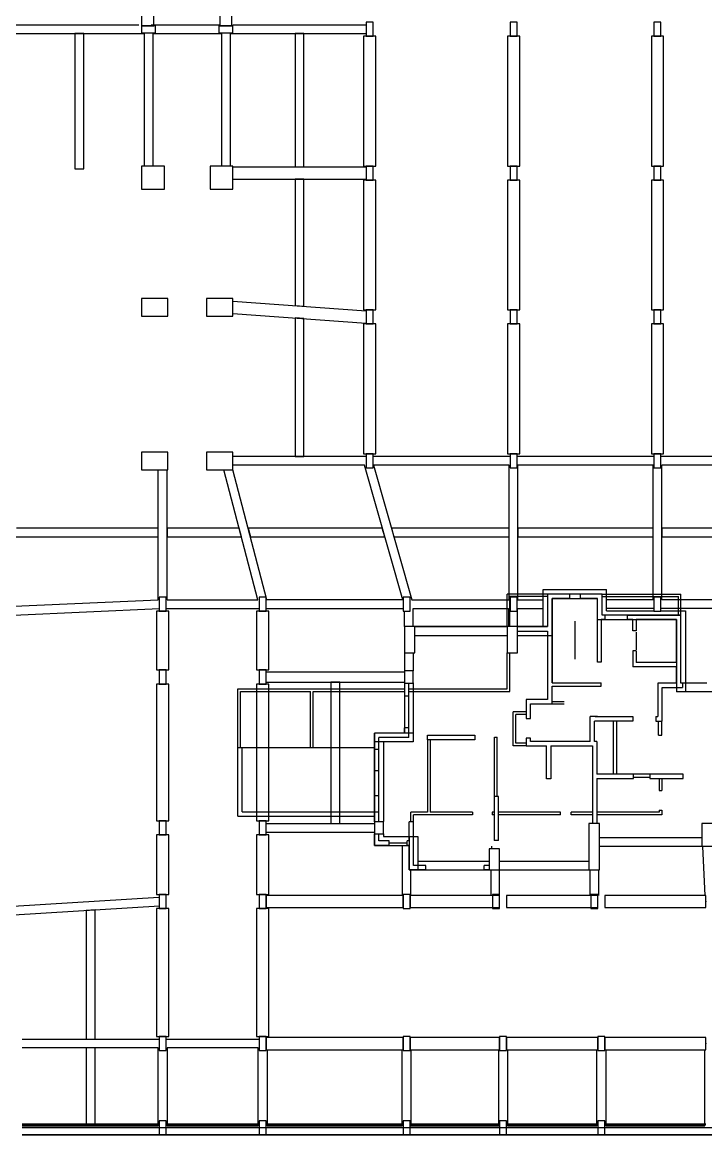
# Model space of a CAD drawing. Header units: metres. Extents: x -681087 to 1033303, y 74272 to 2630761.
# Drawn here: x 136983 to 175934, y 2090534 to 2153964 of the extents above; entities that cross this region are included whole.
import ezdxf

# ---------------------------------------------------------------- set-up
doc = ezdxf.new("R2010")
doc.units = ezdxf.units.M
for name, color, linetype in [('SKELETON_CLEAN', 7, 'Continuous'), ('SKELETON_ISOLATED', 1, 'Continuous'), ('SKELETON_ORIGINAL', 8, 'Continuous')]:
    doc.layers.add(name, color=color, linetype=linetype)

msp = doc.modelspace()

# ---------------------------------------------------------------- linework, layer by layer
at = {"layer": 'SKELETON_CLEAN'}
for p, q in [((143783, 2161364), (143783, 2153764)), ((148234, 2161364), (148234, 2153764)), ((148934, 2153764), (148934, 2161364)), ((143783, 2153764), (143783, 2153364)), ((144583, 2153364), (144583, 2153764)), ((148184, 2153764), (148184, 2153364)), ((148984, 2153364), (148984, 2153764)), ((156984, 2153964), (156584, 2153964)), ((156584, 2153964), (156584, 2153164)), ((156984, 2153164), (156984, 2153964)), ((165184, 2153964), (164784, 2153964)), ((164784, 2153964), (164784, 2153164)), ((165184, 2153164), (165184, 2153964)), ((173384, 2153964), (172984, 2153964)), ((172984, 2153964), (172984, 2153164)), ((173384, 2153164), (173384, 2153964)), ((136534, 2153314), (143933, 2153314)), ((140483, 2153314), (139983, 2153314)), ((139983, 2153314), (139983, 2145614)), ((140483, 2145614), (140483, 2153314)), ((143783, 2153364), (144583, 2153364)), ((143933, 2153314), (143933, 2145754)), ((144433, 2153314), (144433, 2145754)), ((144433, 2153314), (148334, 2153314)), ((148184, 2153364), (148984, 2153364)), ((148334, 2153314), (148334, 2145754)), ((148834, 2153314), (156584, 2153314)), ((148834, 2153314), (148834, 2145754)), ((153033, 2153314), (152533, 2153314)), ((152533, 2153314), (152533, 2145714)), ((153033, 2145714), (153033, 2153314)), ((157134, 2153164), (156434, 2153164)), ((156434, 2153164), (156434, 2145764)), ((156584, 2153164), (156984, 2153164)), ((157134, 2145764), (157134, 2153164)), ((165334, 2153164), (164634, 2153164)), ((164634, 2153164), (164634, 2145764)), ((164784, 2153164), (165184, 2153164)), ((165334, 2145764), (165334, 2153164)), ((173534, 2153164), (172834, 2153164)), ((172834, 2153164), (172834, 2145764)), ((172984, 2153164), (173384, 2153164)), ((173534, 2145764), (173534, 2153164)), ((139983, 2145614), (140483, 2145614)), ((145083, 2145754), (143783, 2145754)), ((143783, 2145754), (143783, 2144454)), ((145083, 2144454), (145083, 2145754)), ((148983, 2145754), (147683, 2145754)), ((147683, 2145754), (147683, 2144454)), ((148983, 2144454), (148983, 2145754)), ((152533, 2145714), (153033, 2145714)), ((156434, 2145764), (157134, 2145764)), ((156984, 2145764), (156584, 2145764)), ((156584, 2145764), (156584, 2144964)), ((156984, 2144964), (156984, 2145764)), ((164634, 2145764), (165334, 2145764)), ((165184, 2145764), (164784, 2145764)), ((164784, 2145764), (164784, 2144964)), ((165184, 2144964), (165184, 2145764)), ((172834, 2145764), (173534, 2145764)), ((173384, 2145764), (172984, 2145764)), ((172984, 2145764), (172984, 2144964)), ((173384, 2144964), (173384, 2145764)), ((153033, 2145014), (152533, 2145014)), ((152533, 2145014), (152533, 2137808)), ((153033, 2137772), (153033, 2145014)), ((157134, 2144964), (156434, 2144964)), ((156434, 2144964), (156434, 2137564)), ((156584, 2144964), (156984, 2144964)), ((157134, 2137564), (157134, 2144964)), ((165334, 2144964), (164634, 2144964)), ((164634, 2144964), (164634, 2137564)), ((164784, 2144964), (165184, 2144964)), ((165334, 2137564), (165334, 2144964)), ((173534, 2144964), (172834, 2144964)), ((172834, 2144964), (172834, 2137564)), ((172984, 2144964), (173384, 2144964)), ((173534, 2137564), (173534, 2144964)), ((143783, 2144454), (145083, 2144454)), ((147683, 2144454), (148983, 2144454)), ((145283, 2138214), (143783, 2138214)), ((143783, 2138214), (143783, 2137214)), ((145283, 2137214), (145283, 2138214)), ((148983, 2138214), (147483, 2138214)), ((147483, 2138214), (147483, 2137214)), ((148983, 2137214), (148983, 2138214)), ((152533, 2137808), (153033, 2137772)), ((143783, 2137214), (145283, 2137214)), ((147483, 2137214), (148983, 2137214)), ((153033, 2137070), (152533, 2137106)), ((152533, 2137106), (152533, 2129214)), ((153033, 2129214), (153033, 2137070)), ((156434, 2137564), (157134, 2137564)), ((156984, 2137564), (156584, 2137564)), ((156584, 2137564), (156584, 2136764)), ((156984, 2136764), (156984, 2137564)), ((164634, 2137564), (165334, 2137564)), ((165184, 2137564), (164784, 2137564)), ((164784, 2137564), (164784, 2136764)), ((165184, 2136764), (165184, 2137564)), ((172834, 2137564), (173534, 2137564)), ((173384, 2137564), (172984, 2137564)), ((172984, 2137564), (172984, 2136764)), ((173384, 2136764), (173384, 2137564)), ((157134, 2136764), (156434, 2136764)), ((156434, 2136764), (156434, 2129364)), ((156584, 2136764), (156984, 2136764)), ((157134, 2129364), (157134, 2136764)), ((165334, 2136764), (164634, 2136764)), ((164634, 2136764), (164634, 2129364)), ((164784, 2136764), (165184, 2136764)), ((165334, 2129364), (165334, 2136764)), ((173534, 2136764), (172834, 2136764)), ((172834, 2136764), (172834, 2129364)), ((172984, 2136764), (173384, 2136764)), ((173534, 2129364), (173534, 2136764)), ((145283, 2129454), (143783, 2129454)), ((143783, 2129454), (143783, 2128454)), ((145283, 2128454), (145283, 2129454)), ((148983, 2129454), (147483, 2129454)), ((147483, 2129454), (147483, 2128454)), ((148983, 2128454), (148983, 2129454)), ((156434, 2129364), (157134, 2129364)), ((156984, 2129364), (156584, 2129364)), ((156584, 2129364), (156584, 2128564)), ((156984, 2128564), (156984, 2129364)), ((164634, 2129364), (165334, 2129364)), ((165184, 2129364), (164784, 2129364)), ((164784, 2129364), (164784, 2128564)), ((165184, 2128564), (165184, 2129364)), ((172834, 2129364), (173534, 2129364)), ((173384, 2129364), (172984, 2129364)), ((172984, 2129364), (172984, 2128564)), ((173384, 2128564), (173384, 2129364)), ((156481, 2128714), (148983, 2128714)), ((152533, 2129214), (153033, 2129214)), ((158667, 2121034), (156481, 2128714)), ((157001, 2128714), (159187, 2121034)), ((164734, 2128714), (157001, 2128714)), ((164734, 2121034), (164734, 2128714)), ((165234, 2121034), (165234, 2128714)), ((172934, 2128714), (165234, 2128714)), ((172934, 2121034), (172934, 2128714)), ((173434, 2121034), (173434, 2128714)), ((178458, 2128714), (173434, 2128714)), ((143783, 2128454), (145283, 2128454)), ((144734, 2121032), (144734, 2128454)), ((145234, 2121034), (145234, 2128454)), ((147483, 2128454), (148983, 2128454)), ((150406, 2121034), (148466, 2128454)), ((150923, 2121034), (148983, 2128454)), ((156584, 2128564), (156984, 2128564)), ((164784, 2128564), (165184, 2128564)), ((172984, 2128564), (173384, 2128564)), ((144734, 2125124), (136646, 2125124)), ((144734, 2124624), (144734, 2125124)), ((149337, 2125124), (145234, 2125124)), ((145234, 2125124), (145234, 2124624)), ((149468, 2124624), (149337, 2125124)), ((157503, 2125124), (149854, 2125124)), ((149854, 2125124), (149984, 2124624)), ((157645, 2124624), (157503, 2125124)), ((164734, 2125124), (158023, 2125124)), ((158023, 2125124), (158165, 2124624)), ((164734, 2124624), (164734, 2125124)), ((172934, 2125124), (165234, 2125124)), ((165234, 2125124), (165234, 2124624)), ((172934, 2124624), (172934, 2125124)), ((177777, 2125124), (173434, 2125124)), ((173434, 2125124), (173434, 2124624)), ((136633, 2124624), (144734, 2124624)), ((145234, 2124624), (149468, 2124624)), ((149984, 2124624), (157645, 2124624)), ((158165, 2124624), (164734, 2124624)), ((165234, 2124624), (172934, 2124624)), ((173434, 2124624), (177682, 2124624)), ((145184, 2121184), (144784, 2121184)), ((144784, 2121184), (144784, 2120384)), ((145184, 2120384), (145184, 2121184)), ((150884, 2121184), (150484, 2121184)), ((150484, 2121184), (150484, 2120384)), ((150884, 2120384), (150884, 2121184)), ((159084, 2121184), (158684, 2121184)), ((158684, 2121184), (158684, 2120384)), ((159084, 2120384), (159084, 2121184)), ((166923, 2121364), (164613, 2121364)), ((164613, 2119504), (164613, 2121364)), ((166923, 2121214), (164763, 2121214)), ((164763, 2119504), (164763, 2121214)), ((165184, 2121184), (164784, 2121184)), ((164784, 2121184), (164784, 2120384)), ((165184, 2120384), (165184, 2121184)), ((166673, 2119504), (166673, 2121614)), ((166673, 2121614), (170273, 2121614)), ((166923, 2121364), (166923, 2119504)), ((168163, 2121364), (166923, 2121364)), ((167173, 2119004), (167173, 2121114)), ((168163, 2121114), (167173, 2121114)), ((170023, 2121364), (167853, 2121364)), ((168163, 2121364), (168163, 2121114)), ((168783, 2121364), (168163, 2121364)), ((168783, 2121364), (168783, 2121114)), ((169773, 2119914), (169773, 2121114)), ((169773, 2117474), (169773, 2121114)), ((170023, 2120164), (170023, 2121364)), ((170023, 2121364), (174523, 2121364)), ((170023, 2121214), (174373, 2121214)), ((170273, 2120414), (170273, 2121614)), ((173384, 2121184), (172984, 2121184)), ((172984, 2121184), (172984, 2120384)), ((173384, 2120384), (173384, 2121184)), ((174373, 2120164), (174373, 2121214)), ((174523, 2120164), (174523, 2121364)), ((136530, 2120667), (144734, 2121032)), ((145234, 2121034), (150406, 2121034)), ((158667, 2121034), (150923, 2121034)), ((159187, 2121034), (164734, 2121034)), ((159263, 2119504), (159263, 2120534)), ((159263, 2120534), (164684, 2120534)), ((164684, 2120534), (164684, 2119504)), ((165184, 2120534), (165184, 2119504)), ((165184, 2120534), (166673, 2120534)), ((165234, 2121034), (166673, 2121034)), ((172934, 2121034), (170273, 2121034)), ((177034, 2120534), (173384, 2120534)), ((177001, 2121034), (173434, 2121034)), ((145334, 2120384), (144634, 2120384)), ((144634, 2120384), (144634, 2117034)), ((144784, 2120384), (145184, 2120384)), ((145334, 2117034), (145334, 2120384)), ((151034, 2120384), (150334, 2120384)), ((150334, 2120384), (150334, 2117034)), ((150484, 2120384), (150884, 2120384)), ((151034, 2117034), (151034, 2120384)), ((158684, 2120384), (159084, 2120384)), ((158763, 2119504), (158763, 2120384)), ((164784, 2120384), (165184, 2120384)), ((170183, 2119914), (169973, 2119914)), ((169973, 2119914), (169973, 2117474)), ((170183, 2120164), (170023, 2120164)), ((170183, 2120164), (170183, 2119914)), ((171483, 2120164), (170183, 2120164)), ((170183, 2119914), (171483, 2119914)), ((170273, 2120414), (172984, 2120414)), ((171483, 2119914), (171483, 2120164)), ((171773, 2119914), (171483, 2119914)), ((171773, 2119259), (171773, 2119914)), ((171973, 2119914), (171973, 2119259)), ((172984, 2120384), (173384, 2120384)), ((173384, 2120414), (174773, 2120414)), ((174273, 2119914), (174273, 2115784)), ((174273, 2117464), (174273, 2119914)), ((174523, 2116284), (174523, 2120164)), ((174773, 2120414), (174773, 2115784)), ((159363, 2119504), (158763, 2119504)), ((158763, 2119504), (158763, 2118004)), ((159363, 2118004), (159363, 2119504)), ((165213, 2119504), (164613, 2119504)), ((164613, 2119504), (164613, 2118004)), ((165213, 2119504), (166798, 2119504)), ((165213, 2118004), (165213, 2119504)), ((165213, 2119254), (166923, 2119254)), ((166923, 2119254), (166923, 2115344)), ((171973, 2119259), (171773, 2119259)), ((165213, 2119004), (167173, 2119004)), ((158763, 2118004), (158763, 2116994)), ((158763, 2118004), (159363, 2118004)), ((164613, 2115964), (164613, 2118004)), ((164613, 2118004), (165213, 2118004)), ((164763, 2115814), (164763, 2118004)), ((171773, 2118119), (171773, 2117214)), ((171973, 2118119), (171773, 2118119)), ((171973, 2118119), (171973, 2117464)), ((169973, 2117474), (169773, 2117474)), ((174273, 2117464), (171973, 2117464)), ((144634, 2117034), (145334, 2117034)), ((145184, 2117034), (144784, 2117034)), ((144784, 2117034), (144784, 2116234)), ((145184, 2116234), (145184, 2117034)), ((150334, 2117034), (151034, 2117034)), ((150884, 2117034), (150484, 2117034)), ((150484, 2117034), (150484, 2116234)), ((150884, 2116234), (150884, 2117034)), ((159263, 2116984), (158763, 2116984)), ((158763, 2116984), (158763, 2116284)), ((159263, 2116284), (159263, 2116984)), ((174273, 2117214), (171773, 2117214)), ((174273, 2116284), (174273, 2117214)), ((144635, 2116234), (144634, 2108434)), ((145335, 2116234), (144635, 2116234)), ((144784, 2116234), (145184, 2116234)), ((145334, 2108434), (145335, 2116234)), ((151034, 2116234), (150334, 2116234)), ((150334, 2116234), (150334, 2108434)), ((150484, 2116234), (150884, 2116234)), ((151034, 2108434), (151034, 2116234)), ((155073, 2116334), (154573, 2116334)), ((154573, 2116334), (154573, 2108284)), ((155073, 2108284), (155073, 2116334)), ((158763, 2116284), (158763, 2115554)), ((158763, 2116284), (159263, 2116284)), ((159013, 2115554), (159013, 2116284)), ((159263, 2116294), (159263, 2112934)), ((167173, 2116304), (169973, 2116304)), ((167173, 2116104), (169973, 2116104)), ((167173, 2115094), (167173, 2116104)), ((169973, 2116104), (169973, 2116304)), ((173203, 2116284), (173203, 2114374)), ((174273, 2116284), (173203, 2116284)), ((173453, 2114124), (173453, 2116034)), ((173453, 2116034), (174603, 2116034)), ((176003, 2116284), (174523, 2116284)), ((174603, 2116284), (174523, 2116284)), ((174603, 2116284), (174603, 2116034)), ((176003, 2116284), (174773, 2116284)), ((149263, 2112614), (149263, 2115964)), ((149263, 2115964), (158763, 2115964)), ((149413, 2112614), (149413, 2115814)), ((149413, 2115814), (153413, 2115814)), ((153413, 2112614), (153413, 2115814)), ((153563, 2112614), (153563, 2115814)), ((153563, 2115814), (158763, 2115814)), ((158763, 2115554), (159013, 2115554)), ((158763, 2115554), (158763, 2113734)), ((159013, 2115964), (164613, 2115964)), ((159013, 2115814), (164763, 2115814)), ((159013, 2113734), (159013, 2115554)), ((176503, 2115784), (174273, 2115784)), ((166923, 2115344), (165703, 2115344)), ((165703, 2115344), (165703, 2114274)), ((165953, 2114274), (165953, 2115094)), ((165953, 2115094), (167173, 2115094)), ((167173, 2115094), (167873, 2115094)), ((164953, 2112704), (164953, 2114654)), ((165703, 2114654), (164953, 2114654)), ((165103, 2112854), (165103, 2114504)), ((165703, 2114504), (165103, 2114504)), ((165703, 2114274), (165953, 2114274)), ((169343, 2112954), (169343, 2114374)), ((169763, 2114374), (169343, 2114374)), ((169593, 2112954), (169593, 2114124)), ((169623, 2114374), (171773, 2114374)), ((171773, 2114374), (171773, 2114124)), ((173093, 2114374), (173093, 2114124)), ((173093, 2114374), (173203, 2114374)), ((173093, 2114124), (173453, 2114124)), ((173243, 2113319), (173243, 2114124)), ((173433, 2113319), (173433, 2114124)), ((159013, 2113734), (158763, 2113734)), ((159013, 2113184), (159013, 2113734)), ((159263, 2112934), (157063, 2112934)), ((159013, 2113184), (157313, 2113184)), ((157313, 2112494), (157313, 2113184)), ((160083, 2113059), (160083, 2113309)), ((160083, 2113309), (162783, 2113309)), ((160083, 2113059), (160083, 2108934)), ((162783, 2113059), (160083, 2113059)), ((160233, 2113059), (160233, 2108934)), ((162783, 2113309), (162783, 2113059)), ((163903, 2109814), (163903, 2113209)), ((163903, 2113209), (164053, 2113209)), ((164053, 2109814), (164053, 2113209)), ((165703, 2112854), (165103, 2112854)), ((165953, 2113154), (165703, 2113154)), ((165703, 2113154), (165703, 2112704)), ((165953, 2112954), (165953, 2113154)), ((169343, 2112954), (165953, 2112954)), ((169723, 2112954), (169593, 2112954)), ((169723, 2112954), (169723, 2111099)), ((173243, 2113319), (173433, 2113319)), ((149263, 2112614), (149513, 2112614)), ((149263, 2108694), (149263, 2112614)), ((149513, 2108944), (149513, 2112614)), ((149513, 2112614), (157063, 2112614)), ((157313, 2112494), (157063, 2112494)), ((157063, 2111274), (157063, 2112494)), ((157313, 2111274), (157313, 2112494)), ((165703, 2112704), (164953, 2112704)), ((165703, 2112704), (166853, 2112704)), ((166853, 2110834), (166853, 2112704)), ((167103, 2112704), (167103, 2110834)), ((167103, 2112704), (169473, 2112704)), ((169473, 2112704), (169473, 2108284)), ((157313, 2111274), (157063, 2111274)), ((157063, 2109854), (157063, 2111274)), ((157313, 2109854), (157313, 2111274)), ((171823, 2111099), (169723, 2111099)), ((171823, 2110849), (171823, 2111099)), ((172743, 2111099), (171823, 2111099)), ((174643, 2111099), (172743, 2111099)), ((172743, 2111099), (172743, 2110849)), ((174643, 2110849), (174643, 2111099)), ((167103, 2110834), (166853, 2110834)), ((169723, 2110849), (171823, 2110849)), ((169723, 2110849), (169723, 2108284)), ((172743, 2110849), (174643, 2110849)), ((173273, 2110849), (173273, 2110154)), ((173423, 2110849), (173423, 2110154)), ((157313, 2109854), (157063, 2109854)), ((157063, 2108934), (157063, 2109854)), ((157313, 2108934), (157313, 2109854)), ((164118, 2109814), (163868, 2109814)), ((163868, 2109814), (163868, 2107314)), ((164118, 2107314), (164118, 2109814)), ((173273, 2110154), (173423, 2110154)), ((144634, 2108434), (145334, 2108434)), ((145184, 2108434), (144784, 2108434)), ((144784, 2108434), (144784, 2107634)), ((145184, 2107634), (145184, 2108434)), ((149263, 2108694), (157063, 2108694)), ((149513, 2108944), (157063, 2108944)), ((150334, 2108434), (151034, 2108434)), ((150884, 2108434), (150484, 2108434)), ((150484, 2108434), (150484, 2107634)), ((150884, 2107634), (150884, 2108434)), ((157313, 2108934), (157063, 2108934)), ((157063, 2108384), (157063, 2108934)), ((157313, 2108384), (157313, 2108934)), ((160083, 2108934), (159133, 2108934)), ((159133, 2108384), (159133, 2108934)), ((159283, 2108384), (159283, 2108784)), ((162648, 2108784), (159283, 2108784)), ((162648, 2108934), (160233, 2108934)), ((162648, 2108934), (162648, 2108784)), ((163868, 2108934), (163768, 2108934)), ((163768, 2108934), (163768, 2108784)), ((163868, 2108784), (163768, 2108784)), ((167653, 2108934), (164118, 2108934)), ((167653, 2108784), (164118, 2108784)), ((167653, 2108784), (167653, 2108934)), ((169473, 2108934), (168273, 2108934)), ((168273, 2108784), (168273, 2108934)), ((169473, 2108784), (168273, 2108784)), ((173273, 2108934), (169723, 2108934)), ((173423, 2108784), (169723, 2108784)), ((173273, 2109034), (173423, 2109034)), ((173273, 2109034), (173273, 2108934)), ((173423, 2109034), (173423, 2108784)), ((154573, 2108284), (155073, 2108284)), ((157563, 2108384), (157063, 2108384)), ((157063, 2108384), (157063, 2107684)), ((157563, 2107684), (157563, 2108384)), ((159283, 2108384), (159033, 2108384)), ((159033, 2107284), (159033, 2108384)), ((159283, 2105884), (159283, 2108384)), ((169873, 2108284), (169273, 2108284)), ((169273, 2108284), (169273, 2105634)), ((176303, 2108284), (175703, 2108284)), ((175703, 2108284), (175703, 2106984)), ((145334, 2107634), (144634, 2107634)), ((144634, 2107634), (144634, 2104234)), ((144784, 2107634), (145184, 2107634)), ((145334, 2104234), (145334, 2107634)), ((151034, 2107634), (150334, 2107634)), ((150334, 2107634), (150334, 2104234)), ((150484, 2107634), (150884, 2107634)), ((151034, 2104234), (151034, 2107634)), ((157063, 2107684), (157563, 2107684)), ((157063, 2107364), (157063, 2107359)), ((157313, 2107284), (157313, 2107684)), ((157898, 2107284), (157313, 2107284)), ((157563, 2107694), (157563, 2107534)), ((157563, 2107534), (159533, 2107534)), ((157898, 2107034), (157898, 2107284)), ((159033, 2107284), (158918, 2107284)), ((158918, 2107034), (158918, 2107284)), ((159033, 2107534), (159033, 2105634)), ((159533, 2107534), (159533, 2105634)), ((164118, 2107314), (163868, 2107314)), ((169873, 2105634), (169873, 2107634)), ((157898, 2107034), (157063, 2107034)), ((157898, 2107034), (158918, 2107034)), ((159033, 2107034), (159033, 2105634)), ((164183, 2106834), (163583, 2106834)), ((163583, 2106834), (163583, 2105634)), ((164183, 2105634), (164183, 2106834)), ((169873, 2106984), (175703, 2106984)), ((169873, 2106984), (184373, 2106984)), ((175703, 2106984), (176303, 2106984)), ((159983, 2105884), (159283, 2105884)), ((159983, 2105634), (159983, 2105884)), ((163303, 2105634), (163303, 2105884)), ((163583, 2105884), (163303, 2105884)), ((163583, 2105634), (163303, 2105634)), ((163583, 2105634), (164183, 2105634)), ((164153, 2105634), (169873, 2105634)), ((164183, 2105634), (169273, 2105634)), ((164183, 2104234), (164183, 2105634)), ((144634, 2104234), (145334, 2104234)), ((145184, 2104234), (144784, 2104234)), ((144784, 2104234), (144784, 2103434)), ((145184, 2103434), (145184, 2104234)), ((150334, 2104234), (151034, 2104234)), ((150884, 2104234), (150484, 2104234)), ((150484, 2104234), (150484, 2103434)), ((164184, 2104234), (163784, 2104234)), ((163784, 2104234), (163784, 2103434)), ((164584, 2104184), (164584, 2103484)), ((169784, 2104184), (164584, 2104184)), ((169784, 2104234), (169384, 2104234)), ((169384, 2104234), (169384, 2103434)), ((170184, 2104184), (170184, 2103484)), ((175934, 2104184), (170184, 2104184)), ((141134, 2103352), (140634, 2103318)), ((141134, 2095984), (141134, 2103352)), ((145334, 2103434), (144634, 2103434)), ((144634, 2103434), (144634, 2096134)), ((144784, 2103434), (145184, 2103434)), ((145334, 2096134), (145334, 2103434)), ((151034, 2103434), (150334, 2103434)), ((150334, 2103434), (150334, 2096134)), ((150484, 2103434), (150884, 2103434)), ((151034, 2096134), (151034, 2103434)), ((163784, 2103434), (164184, 2103434)), ((164584, 2103484), (169784, 2103484)), ((169384, 2103434), (169784, 2103434)), ((170184, 2103484), (175934, 2103484)), ((140634, 2103318), (140634, 2095984)), ((140634, 2095984), (141134, 2095984)), ((144634, 2096134), (145334, 2096134)), ((145184, 2096134), (144784, 2096134)), ((144784, 2096134), (144784, 2095334)), ((145184, 2095334), (145184, 2096134)), ((150334, 2096134), (151034, 2096134)), ((150884, 2096134), (150484, 2096134)), ((150484, 2096134), (150484, 2095334)), ((144734, 2095484), (136984, 2095484)), ((141134, 2095484), (140634, 2095484)), ((140634, 2095484), (140634, 2091034)), ((141134, 2091034), (141134, 2095484)), ((144734, 2091034), (144734, 2095484)), ((144784, 2095334), (145184, 2095334)), ((145234, 2095484), (145234, 2091034)), ((150434, 2095484), (145234, 2095484)), ((150434, 2091034), (150434, 2095484)), ((150484, 2095334), (150884, 2095334)), ((150934, 2095384), (150934, 2091034)), ((158634, 2091034), (158634, 2095384)), ((159134, 2095384), (159134, 2091034)), ((164134, 2091034), (164134, 2095384)), ((164634, 2095384), (164634, 2091034)), ((169734, 2091034), (169734, 2095384)), ((170234, 2095384), (170234, 2091034)), ((175884, 2091034), (175884, 2095384)), ((145184, 2091334), (144784, 2091334)), ((144784, 2091334), (144784, 2090534)), ((145184, 2090534), (145184, 2091334)), ((150884, 2091334), (150484, 2091334)), ((150484, 2091334), (150484, 2090534)), ((150884, 2090534), (150884, 2091334)), ((159084, 2091334), (158684, 2091334)), ((158684, 2091334), (158684, 2090534)), ((159084, 2090534), (159084, 2091334)), ((164584, 2091334), (164184, 2091334)), ((164184, 2091334), (164184, 2090534)), ((164584, 2090534), (164584, 2091334)), ((170184, 2091334), (169784, 2091334)), ((169784, 2091334), (169784, 2090534)), ((170184, 2090534), (170184, 2091334)), ((136983, 2091034), (144734, 2091034)), ((199612, 2090934), (136983, 2090934)), ((140634, 2091034), (141134, 2091034)), ((145234, 2091034), (150434, 2091034)), ((150934, 2091034), (158634, 2091034)), ((159134, 2091034), (164134, 2091034)), ((164634, 2091034), (169734, 2091034)), ((170234, 2091034), (175884, 2091034)), ((136983, 2090534), (199750, 2090534)), ((144784, 2090534), (145184, 2090534)), ((150484, 2090534), (150884, 2090534)), ((158684, 2090534), (159084, 2090534)), ((164184, 2090534), (164584, 2090534)), ((169784, 2090534), (170184, 2090534))]:
    msp.add_line(p, q, dxfattribs=at)
at = {"layer": 'SKELETON_ISOLATED'}
for p, q in [((144483, 2153764), (144483, 2161364)), ((136634, 2153814), (143634, 2153814)), ((144183, 2153764), (144133, 2153764)), ((144334, 2153814), (148234, 2153814)), ((148609, 2153764), (148559, 2153764)), ((148984, 2153814), (156584, 2153814)), ((148983, 2145714), (156584, 2145714)), ((148983, 2145014), (156584, 2145014)), ((148983, 2138065), (156584, 2137515)), ((148983, 2137363), (156584, 2136813)), ((156584, 2129214), (148983, 2129214)), ((164784, 2129214), (156984, 2129214)), ((172984, 2129214), (165184, 2129214)), ((178484, 2129214), (173384, 2129214)), ((168318, 2121114), (169030, 2121114)), ((136484, 2120164), (144795, 2120535)), ((145184, 2120534), (150484, 2120534)), ((150884, 2120534), (158684, 2120534)), ((172984, 2120534), (170273, 2120534)), ((172023, 2119914), (173123, 2119914)), ((173003, 2120164), (172273, 2120164)), ((163143, 2119504), (161688, 2119504)), ((168473, 2119814), (168473, 2117654)), ((159363, 2119004), (164613, 2119004)), ((167173, 2118709), (167173, 2117904)), ((171973, 2119189), (171973, 2118189)), ((159263, 2118004), (159263, 2116994)), ((150884, 2116934), (158763, 2116934)), ((150884, 2116334), (158763, 2116334)), ((158763, 2116469), (158763, 2113584)), ((158763, 2116294), (158763, 2113434)), ((167173, 2115244), (167873, 2115244)), ((171708, 2114124), (169658, 2114124)), ((170658, 2114124), (170658, 2111099)), ((170848, 2114124), (170848, 2111099)), ((159013, 2113434), (157063, 2113434)), ((157063, 2112964), (157063, 2110574)), ((157563, 2112934), (157563, 2108394)), ((172743, 2110909), (171823, 2110909)), ((150884, 2108284), (157063, 2108284)), ((150884, 2107784), (157063, 2107784)), ((157898, 2107184), (158918, 2107184)), ((169873, 2107484), (175703, 2107484)), ((158048, 2107034), (158975, 2107034)), ((158634, 2107034), (158634, 2104184)), ((163734, 2106984), (163734, 2106834)), ((175753, 2106972), (175886, 2104184)), ((159533, 2106134), (163583, 2106134)), ((164183, 2106134), (169273, 2106134)), ((159134, 2104184), (159134, 2105634)), ((159508, 2105634), (161308, 2105634)), ((163683, 2105634), (163683, 2104184)), ((169334, 2105634), (169334, 2104184)), ((169834, 2104184), (169834, 2105634)), ((136468, 2103564), (144768, 2104084)), ((158684, 2104184), (150884, 2104184)), ((159084, 2104234), (158684, 2104234)), ((164184, 2104184), (159084, 2104184)), ((164184, 2103459), (164184, 2104209)), ((169784, 2103459), (169784, 2104209)), ((136500, 2103065), (144800, 2103585)), ((150884, 2103809), (150884, 2103859)), ((150884, 2103484), (158684, 2103484)), ((158684, 2103859), (158684, 2103809)), ((158684, 2103434), (159084, 2103434)), ((159084, 2103809), (159084, 2103859)), ((159084, 2103484), (164184, 2103484)), ((175934, 2103859), (175934, 2103809)), ((136984, 2095984), (144784, 2095984)), ((145184, 2095984), (150484, 2095984)), ((158684, 2096084), (150884, 2096084)), ((150884, 2095709), (150884, 2095759)), ((159084, 2096134), (158684, 2096134)), ((158684, 2095759), (158684, 2095709)), ((164184, 2096084), (159084, 2096084)), ((159084, 2095709), (159084, 2095759)), ((164584, 2096134), (164184, 2096134)), ((164184, 2095759), (164184, 2095709)), ((169784, 2096084), (164584, 2096084)), ((164584, 2095709), (164584, 2095759)), ((170184, 2096134), (169784, 2096134)), ((169784, 2095759), (169784, 2095709)), ((175934, 2096084), (170184, 2096084)), ((170184, 2095709), (170184, 2095759)), ((175934, 2095759), (175934, 2095709)), ((150884, 2095384), (158684, 2095384)), ((158684, 2095334), (159084, 2095334)), ((159084, 2095384), (164184, 2095384)), ((164184, 2095334), (164584, 2095334)), ((164584, 2095384), (169784, 2095384)), ((169784, 2095334), (170184, 2095334)), ((170184, 2095384), (175934, 2095384)), ((144784, 2091134), (136983, 2091134)), ((144784, 2091104), (136983, 2091104)), ((150484, 2091134), (145184, 2091134)), ((150484, 2091104), (145184, 2091104)), ((158684, 2091134), (150884, 2091134)), ((158684, 2091104), (150884, 2091104)), ((164184, 2091119), (159084, 2091119)), ((169784, 2091134), (164584, 2091134)), ((169784, 2091104), (164584, 2091104)), ((175934, 2091134), (170184, 2091134)), ((175934, 2091104), (170184, 2091104))]:
    msp.add_line(p, q, dxfattribs=at)
at = {"layer": 'SKELETON_ORIGINAL'}
for p, q in [((143783, 2161364), (143783, 2153764)), ((144483, 2153764), (144483, 2161364)), ((148234, 2161364), (148234, 2153764)), ((148934, 2153764), (148934, 2161364)), ((136634, 2153814), (143634, 2153814)), ((143783, 2153764), (144483, 2153764)), ((144583, 2153764), (143783, 2153764)), ((143783, 2153764), (143783, 2153364)), ((144334, 2153814), (148234, 2153814)), ((144583, 2153364), (144583, 2153764)), ((148984, 2153764), (148184, 2153764)), ((148184, 2153764), (148184, 2153364)), ((148234, 2153764), (148934, 2153764)), ((148984, 2153814), (156584, 2153814)), ((148984, 2153364), (148984, 2153764)), ((156984, 2153964), (156584, 2153964)), ((156584, 2153964), (156584, 2153164)), ((156984, 2153164), (156984, 2153964)), ((165184, 2153964), (164784, 2153964)), ((164784, 2153964), (164784, 2153164)), ((165184, 2153164), (165184, 2153964)), ((173384, 2153964), (172984, 2153964)), ((172984, 2153964), (172984, 2153164)), ((173384, 2153164), (173384, 2153964)), ((136534, 2153314), (143933, 2153314)), ((140483, 2153314), (139983, 2153314)), ((139983, 2153314), (139983, 2145614)), ((140483, 2145614), (140483, 2153314)), ((143783, 2153364), (144583, 2153364)), ((143933, 2153314), (143933, 2145754)), ((144433, 2153314), (144433, 2145754)), ((144433, 2153314), (148334, 2153314)), ((148184, 2153364), (148984, 2153364)), ((148334, 2153314), (148334, 2145754)), ((148834, 2153314), (156584, 2153314)), ((148834, 2153314), (148834, 2145754)), ((153033, 2153314), (152533, 2153314)), ((152533, 2153314), (152533, 2145714)), ((153033, 2145714), (153033, 2153314)), ((157134, 2153164), (156434, 2153164)), ((156434, 2153164), (156434, 2145764)), ((156584, 2153164), (156984, 2153164)), ((157134, 2145764), (157134, 2153164)), ((165334, 2153164), (164634, 2153164)), ((164634, 2153164), (164634, 2145764)), ((164784, 2153164), (165184, 2153164)), ((165334, 2145764), (165334, 2153164)), ((173534, 2153164), (172834, 2153164)), ((172834, 2153164), (172834, 2145764)), ((172984, 2153164), (173384, 2153164)), ((173534, 2145764), (173534, 2153164)), ((139983, 2145614), (140483, 2145614)), ((145083, 2145754), (143783, 2145754)), ((143783, 2145754), (143783, 2144454)), ((145083, 2144454), (145083, 2145754)), ((148983, 2145754), (147683, 2145754)), ((147683, 2145754), (147683, 2144454)), ((148983, 2144454), (148983, 2145754)), ((148983, 2145714), (156584, 2145714)), ((152533, 2145714), (153033, 2145714)), ((156434, 2145764), (157134, 2145764)), ((156984, 2145764), (156584, 2145764)), ((156584, 2145764), (156584, 2144964)), ((156984, 2144964), (156984, 2145764)), ((164634, 2145764), (165334, 2145764)), ((165184, 2145764), (164784, 2145764)), ((164784, 2145764), (164784, 2144964)), ((165184, 2144964), (165184, 2145764)), ((172834, 2145764), (173534, 2145764)), ((173384, 2145764), (172984, 2145764)), ((172984, 2145764), (172984, 2144964)), ((173384, 2144964), (173384, 2145764)), ((148983, 2145014), (156584, 2145014)), ((153033, 2145014), (152533, 2145014)), ((152533, 2145014), (152533, 2137808)), ((153033, 2137772), (153033, 2145014)), ((157134, 2144964), (156434, 2144964)), ((156434, 2144964), (156434, 2137564)), ((156584, 2144964), (156984, 2144964)), ((157134, 2137564), (157134, 2144964)), ((165334, 2144964), (164634, 2144964)), ((164634, 2144964), (164634, 2137564)), ((164784, 2144964), (165184, 2144964)), ((165334, 2137564), (165334, 2144964)), ((173534, 2144964), (172834, 2144964)), ((172834, 2144964), (172834, 2137564)), ((172984, 2144964), (173384, 2144964)), ((173534, 2137564), (173534, 2144964)), ((143783, 2144454), (145083, 2144454)), ((147683, 2144454), (148983, 2144454)), ((145283, 2138214), (143783, 2138214)), ((143783, 2138214), (143783, 2137214)), ((145283, 2137214), (145283, 2138214)), ((148983, 2138214), (147483, 2138214)), ((147483, 2138214), (147483, 2137214)), ((148983, 2137214), (148983, 2138214)), ((148983, 2138065), (156584, 2137515)), ((152533, 2137808), (153033, 2137772)), ((143783, 2137214), (145283, 2137214)), ((147483, 2137214), (148983, 2137214)), ((148983, 2137363), (156584, 2136813)), ((153033, 2137070), (152533, 2137106)), ((152533, 2137106), (152533, 2129214)), ((153033, 2129214), (153033, 2137070)), ((156434, 2137564), (157134, 2137564)), ((156984, 2137564), (156584, 2137564)), ((156584, 2137564), (156584, 2136764)), ((156984, 2136764), (156984, 2137564)), ((164634, 2137564), (165334, 2137564)), ((165184, 2137564), (164784, 2137564)), ((164784, 2137564), (164784, 2136764)), ((165184, 2136764), (165184, 2137564)), ((172834, 2137564), (173534, 2137564)), ((173384, 2137564), (172984, 2137564)), ((172984, 2137564), (172984, 2136764)), ((173384, 2136764), (173384, 2137564)), ((157134, 2136764), (156434, 2136764)), ((156434, 2136764), (156434, 2129364)), ((156584, 2136764), (156984, 2136764)), ((157134, 2129364), (157134, 2136764)), ((165334, 2136764), (164634, 2136764)), ((164634, 2136764), (164634, 2129364)), ((164784, 2136764), (165184, 2136764)), ((165334, 2129364), (165334, 2136764)), ((173534, 2136764), (172834, 2136764)), ((172834, 2136764), (172834, 2129364)), ((172984, 2136764), (173384, 2136764)), ((173534, 2129364), (173534, 2136764)), ((145283, 2129454), (143783, 2129454)), ((143783, 2129454), (143783, 2128454)), ((145283, 2128454), (145283, 2129454)), ((148983, 2129454), (147483, 2129454)), ((147483, 2129454), (147483, 2128454)), ((148983, 2128454), (148983, 2129454)), ((156434, 2129364), (157134, 2129364)), ((156984, 2129364), (156584, 2129364)), ((156584, 2129364), (156584, 2128564)), ((156984, 2128564), (156984, 2129364)), ((164634, 2129364), (165334, 2129364)), ((165184, 2129364), (164784, 2129364)), ((164784, 2129364), (164784, 2128564)), ((165184, 2128564), (165184, 2129364)), ((172834, 2129364), (173534, 2129364)), ((173384, 2129364), (172984, 2129364)), ((172984, 2129364), (172984, 2128564)), ((173384, 2128564), (173384, 2129364)), ((156584, 2129214), (148983, 2129214)), ((156481, 2128714), (148983, 2128714)), ((152533, 2129214), (153033, 2129214)), ((158667, 2121034), (156481, 2128714)), ((164784, 2129214), (156984, 2129214)), ((157001, 2128714), (159187, 2121034)), ((164734, 2128714), (157001, 2128714)), ((164734, 2121034), (164734, 2128714)), ((172984, 2129214), (165184, 2129214)), ((165234, 2121034), (165234, 2128714)), ((172934, 2128714), (165234, 2128714)), ((172934, 2121034), (172934, 2128714)), ((178484, 2129214), (173384, 2129214)), ((173434, 2121034), (173434, 2128714)), ((178458, 2128714), (173434, 2128714)), ((143783, 2128454), (145283, 2128454)), ((144734, 2121032), (144734, 2128454)), ((145234, 2121034), (145234, 2128454)), ((147483, 2128454), (148983, 2128454)), ((150406, 2121034), (148466, 2128454)), ((150923, 2121034), (148983, 2128454)), ((156584, 2128564), (156984, 2128564)), ((164784, 2128564), (165184, 2128564)), ((172984, 2128564), (173384, 2128564)), ((144734, 2125124), (136646, 2125124)), ((144734, 2124624), (144734, 2125124)), ((149337, 2125124), (145234, 2125124)), ((145234, 2125124), (145234, 2124624)), ((149468, 2124624), (149337, 2125124)), ((157503, 2125124), (149854, 2125124)), ((149854, 2125124), (149984, 2124624)), ((157645, 2124624), (157503, 2125124)), ((164734, 2125124), (158023, 2125124)), ((158023, 2125124), (158165, 2124624)), ((164734, 2124624), (164734, 2125124)), ((172934, 2125124), (165234, 2125124)), ((165234, 2125124), (165234, 2124624)), ((172934, 2124624), (172934, 2125124)), ((177777, 2125124), (173434, 2125124)), ((173434, 2125124), (173434, 2124624)), ((136633, 2124624), (144734, 2124624)), ((145234, 2124624), (149468, 2124624)), ((149984, 2124624), (157645, 2124624)), ((158165, 2124624), (164734, 2124624)), ((165234, 2124624), (172934, 2124624)), ((173434, 2124624), (177682, 2124624)), ((145184, 2121184), (144784, 2121184)), ((144784, 2121184), (144784, 2120384)), ((145184, 2120384), (145184, 2121184)), ((150884, 2121184), (150484, 2121184)), ((150484, 2121184), (150484, 2120384)), ((150884, 2120384), (150884, 2121184)), ((159084, 2121184), (158684, 2121184)), ((158684, 2121184), (158684, 2120384)), ((159084, 2120384), (159084, 2121184)), ((166923, 2121364), (164613, 2121364)), ((164613, 2119504), (164613, 2121364)), ((166923, 2121214), (164763, 2121214)), ((164763, 2119504), (164763, 2121214)), ((165184, 2121184), (164784, 2121184)), ((164784, 2121184), (164784, 2120384)), ((165184, 2120384), (165184, 2121184)), ((166673, 2119504), (166673, 2121614)), ((166673, 2121614), (170273, 2121614)), ((170023, 2121364), (166923, 2121364)), ((166923, 2121364), (166923, 2119504)), ((166923, 2121364), (166923, 2119504)), ((168163, 2121364), (166923, 2121364)), ((167173, 2121114), (169773, 2121114)), ((167173, 2119004), (167173, 2121114)), ((167173, 2121114), (167173, 2116304)), ((168163, 2121114), (167173, 2121114)), ((168163, 2121364), (168163, 2121114)), ((168783, 2121364), (168163, 2121364)), ((168163, 2121114), (168783, 2121114)), ((168783, 2121364), (168783, 2121114)), ((170023, 2121364), (168783, 2121364)), ((169773, 2121114), (168783, 2121114)), ((169773, 2119914), (169773, 2121114)), ((169773, 2117474), (169773, 2121114)), ((170023, 2120164), (170023, 2121364)), ((170023, 2121364), (174523, 2121364)), ((170023, 2120164), (170023, 2121364)), ((170023, 2121214), (174373, 2121214)), ((170273, 2120414), (170273, 2121614)), ((173384, 2121184), (172984, 2121184)), ((172984, 2121184), (172984, 2120384)), ((173384, 2120384), (173384, 2121184)), ((174373, 2120164), (174373, 2121214)), ((174523, 2120164), (174523, 2121364)), ((136484, 2120164), (144795, 2120535)), ((136530, 2120667), (144734, 2121032)), ((145184, 2120534), (150484, 2120534)), ((145234, 2121034), (150406, 2121034)), ((150884, 2120534), (158684, 2120534)), ((158667, 2121034), (150923, 2121034)), ((159187, 2121034), (164734, 2121034)), ((159263, 2119504), (159263, 2120534)), ((159263, 2120534), (164684, 2120534)), ((164684, 2120534), (164684, 2119504)), ((165184, 2120534), (165184, 2119504)), ((165184, 2120534), (166673, 2120534)), ((165234, 2121034), (166673, 2121034)), ((172934, 2121034), (170273, 2121034)), ((172984, 2120534), (170273, 2120534)), ((177034, 2120534), (173384, 2120534)), ((177001, 2121034), (173434, 2121034)), ((145334, 2120384), (144634, 2120384)), ((144634, 2120384), (144634, 2117034)), ((144784, 2120384), (145184, 2120384)), ((145334, 2117034), (145334, 2120384)), ((151034, 2120384), (150334, 2120384)), ((150334, 2120384), (150334, 2117034)), ((150484, 2120384), (150884, 2120384)), ((151034, 2117034), (151034, 2120384)), ((158684, 2120384), (159084, 2120384)), ((158763, 2119504), (158763, 2120384)), ((164784, 2120384), (165184, 2120384)), ((169773, 2119914), (174273, 2119914)), ((170183, 2119914), (169973, 2119914)), ((169973, 2119914), (169973, 2117474)), ((174523, 2120164), (170023, 2120164)), ((170183, 2120164), (170023, 2120164)), ((170183, 2120164), (170183, 2119914)), ((171483, 2120164), (170183, 2120164)), ((170183, 2119914), (171483, 2119914)), ((170273, 2120414), (172984, 2120414)), ((171483, 2119914), (171483, 2120164)), ((171483, 2120164), (174523, 2120164)), ((171773, 2119914), (171483, 2119914)), ((171773, 2119259), (171773, 2119914)), ((171973, 2119914), (171973, 2119259)), ((174273, 2119914), (171973, 2119914)), ((172984, 2120384), (173384, 2120384)), ((173384, 2120414), (174773, 2120414)), ((174273, 2119914), (174273, 2115784)), ((174273, 2117464), (174273, 2119914)), ((174523, 2116284), (174523, 2120164)), ((174523, 2116284), (174523, 2120164)), ((174773, 2120414), (174773, 2115784)), ((158763, 2119504), (158763, 2113434)), ((166923, 2119504), (158763, 2119504)), ((159363, 2119504), (158763, 2119504)), ((158763, 2119504), (158763, 2118004)), ((159363, 2119504), (164613, 2119504)), ((159363, 2118004), (159363, 2119504)), ((165213, 2119504), (164613, 2119504)), ((164613, 2119504), (164613, 2118004)), ((165213, 2119504), (166673, 2119504)), ((165213, 2118004), (165213, 2119504)), ((165213, 2119504), (166923, 2119504)), ((165213, 2119254), (166923, 2119254)), ((166923, 2119254), (166923, 2115344)), ((167173, 2116304), (167173, 2119504)), ((168473, 2119814), (168473, 2117654)), ((171973, 2119259), (171773, 2119259)), ((159363, 2119004), (164613, 2119004)), ((165213, 2119004), (167173, 2119004)), ((171973, 2119189), (171973, 2118189)), ((158763, 2118004), (158763, 2116994)), ((158763, 2118004), (159363, 2118004)), ((159263, 2118004), (159263, 2116994)), ((164613, 2115964), (164613, 2118004)), ((164613, 2118004), (165213, 2118004)), ((164763, 2115814), (164763, 2118004)), ((171773, 2118119), (171773, 2117214)), ((171973, 2118119), (171773, 2118119)), ((171973, 2118119), (171973, 2117464)), ((169973, 2117474), (169773, 2117474)), ((174273, 2117464), (171973, 2117464)), ((144634, 2117034), (145334, 2117034)), ((145184, 2117034), (144784, 2117034)), ((144784, 2117034), (144784, 2116234)), ((145184, 2116234), (145184, 2117034)), ((150334, 2117034), (151034, 2117034)), ((150884, 2117034), (150484, 2117034)), ((150484, 2117034), (150484, 2116234)), ((150884, 2116234), (150884, 2117034)), ((150884, 2116934), (158763, 2116934)), ((159263, 2116984), (158763, 2116984)), ((158763, 2116984), (158763, 2116284)), ((159263, 2116284), (159263, 2116984)), ((174273, 2117214), (171773, 2117214)), ((174273, 2116284), (174273, 2117214)), ((144635, 2116234), (144634, 2108434)), ((145335, 2116234), (144635, 2116234)), ((144784, 2116234), (145184, 2116234)), ((145334, 2108434), (145335, 2116234)), ((151034, 2116234), (150334, 2116234)), ((150334, 2116234), (150334, 2108434)), ((150484, 2116234), (150884, 2116234)), ((150884, 2116334), (158763, 2116334)), ((151034, 2108434), (151034, 2116234)), ((155073, 2116334), (154573, 2116334)), ((154573, 2116334), (154573, 2108284)), ((155073, 2108284), (155073, 2116334)), ((158763, 2116294), (158763, 2113434)), ((158763, 2116294), (158763, 2113434)), ((158763, 2116284), (158763, 2115554)), ((158763, 2116284), (159263, 2116284)), ((159013, 2115554), (159013, 2116284)), ((159263, 2116294), (159263, 2112934)), ((167173, 2116304), (169973, 2116304)), ((167173, 2116104), (169973, 2116104)), ((167173, 2115094), (167173, 2116104)), ((169973, 2116104), (169973, 2116304)), ((173203, 2116284), (173203, 2114374)), ((174273, 2116284), (173203, 2116284)), ((173453, 2114124), (173453, 2116034)), ((173453, 2116034), (174603, 2116034)), ((176003, 2116284), (174523, 2116284)), ((174603, 2116284), (174523, 2116284)), ((174603, 2116284), (174603, 2116034)), ((176003, 2116284), (174773, 2116284)), ((149263, 2112614), (149263, 2115964)), ((149263, 2115964), (158763, 2115964)), ((149413, 2112614), (149413, 2115814)), ((149413, 2115814), (153413, 2115814)), ((153413, 2112614), (153413, 2115814)), ((153563, 2112614), (153563, 2115814)), ((153563, 2115814), (158763, 2115814)), ((158763, 2115554), (159013, 2115554)), ((158763, 2115554), (158763, 2113734)), ((159013, 2115964), (164613, 2115964)), ((159013, 2115814), (164763, 2115814)), ((159013, 2113734), (159013, 2115554)), ((176503, 2115784), (174273, 2115784)), ((166923, 2115344), (165703, 2115344)), ((165703, 2115344), (165703, 2114274)), ((165953, 2114274), (165953, 2115094)), ((165953, 2115094), (167173, 2115094)), ((167173, 2115244), (167873, 2115244)), ((167173, 2115094), (167873, 2115094)), ((164953, 2112704), (164953, 2114654)), ((165703, 2114654), (164953, 2114654)), ((165103, 2112854), (165103, 2114504)), ((165703, 2114504), (165103, 2114504)), ((165703, 2114274), (165953, 2114274)), ((169343, 2112954), (169343, 2114374)), ((169763, 2114374), (169343, 2114374)), ((169593, 2112954), (169593, 2114124)), ((171643, 2114124), (169593, 2114124)), ((169623, 2114374), (171773, 2114374)), ((171773, 2114124), (169723, 2114124)), ((170658, 2114124), (170658, 2111099)), ((170848, 2114124), (170848, 2111099)), ((171773, 2114374), (171773, 2114124)), ((173093, 2114374), (173093, 2114124)), ((173093, 2114374), (173203, 2114374)), ((173093, 2114124), (173453, 2114124)), ((173243, 2113319), (173243, 2114124)), ((173433, 2113319), (173433, 2114124)), ((158763, 2113434), (158763, 2113734)), ((159013, 2113734), (158763, 2113734)), ((159013, 2113184), (159013, 2113734)), ((159263, 2113434), (157063, 2113434)), ((157063, 2113434), (157063, 2108394)), ((158763, 2113434), (157063, 2113434)), ((157063, 2113434), (157063, 2107034)), ((158763, 2113434), (157063, 2113434)), ((157063, 2112494), (157063, 2113434)), ((159263, 2112934), (157063, 2112934)), ((159013, 2113184), (157313, 2113184)), ((157313, 2112494), (157313, 2113184)), ((157563, 2112934), (157563, 2108394)), ((160083, 2113059), (160083, 2113309)), ((160083, 2113309), (162783, 2113309)), ((160083, 2113059), (160083, 2108934)), ((162783, 2113059), (160083, 2113059)), ((160233, 2113059), (160233, 2108934)), ((162783, 2113309), (162783, 2113059)), ((163903, 2109814), (163903, 2113209)), ((163903, 2113209), (164053, 2113209)), ((164053, 2109814), (164053, 2113209)), ((165703, 2112854), (165103, 2112854)), ((165953, 2113154), (165703, 2113154)), ((165703, 2113154), (165703, 2112704)), ((165953, 2112954), (165953, 2113154)), ((169343, 2112954), (165953, 2112954)), ((169723, 2112954), (169593, 2112954)), ((169723, 2112954), (169723, 2111099)), ((173243, 2113319), (173433, 2113319)), ((149263, 2112614), (149513, 2112614)), ((149263, 2108694), (149263, 2112614)), ((149513, 2108944), (149513, 2112614)), ((149513, 2112614), (157063, 2112614)), ((157313, 2112494), (157063, 2112494)), ((157063, 2111274), (157063, 2112494)), ((157313, 2111274), (157313, 2112494)), ((165703, 2112704), (164953, 2112704)), ((165703, 2112704), (166853, 2112704)), ((166853, 2110834), (166853, 2112704)), ((167103, 2112704), (167103, 2110834)), ((167103, 2112704), (169473, 2112704)), ((169473, 2112704), (169473, 2108284)), ((157313, 2111274), (157063, 2111274)), ((157063, 2109854), (157063, 2111274)), ((157313, 2109854), (157313, 2111274)), ((171823, 2111099), (169723, 2111099)), ((171823, 2110849), (171823, 2111099)), ((172743, 2111099), (171823, 2111099)), ((174643, 2111099), (172743, 2111099)), ((172743, 2111099), (172743, 2110849)), ((174643, 2110849), (174643, 2111099)), ((167103, 2110834), (166853, 2110834)), ((169723, 2110849), (171823, 2110849)), ((169723, 2110849), (169723, 2108284)), ((172743, 2110909), (171823, 2110909)), ((172743, 2110849), (174643, 2110849)), ((173273, 2110849), (173273, 2110154)), ((173423, 2110849), (173423, 2110154)), ((157313, 2109854), (157063, 2109854)), ((157063, 2108934), (157063, 2109854)), ((157313, 2108934), (157313, 2109854)), ((164118, 2109814), (163868, 2109814)), ((163868, 2109814), (163868, 2107314)), ((164118, 2107314), (164118, 2109814)), ((173273, 2110154), (173423, 2110154)), ((144634, 2108434), (145334, 2108434)), ((145184, 2108434), (144784, 2108434)), ((144784, 2108434), (144784, 2107634)), ((145184, 2107634), (145184, 2108434)), ((149263, 2108694), (157063, 2108694)), ((149513, 2108944), (157063, 2108944)), ((150334, 2108434), (151034, 2108434)), ((150884, 2108434), (150484, 2108434)), ((150484, 2108434), (150484, 2107634)), ((150884, 2107634), (150884, 2108434)), ((157313, 2108934), (157063, 2108934)), ((157063, 2108384), (157063, 2108934)), ((157313, 2108384), (157313, 2108934)), ((160083, 2108934), (159133, 2108934)), ((159133, 2108384), (159133, 2108934)), ((159283, 2108384), (159283, 2108784)), ((162648, 2108784), (159283, 2108784)), ((162648, 2108934), (160233, 2108934)), ((162648, 2108934), (162648, 2108784)), ((163868, 2108934), (163768, 2108934)), ((163768, 2108934), (163768, 2108784)), ((163868, 2108784), (163768, 2108784)), ((167653, 2108934), (164118, 2108934)), ((167653, 2108784), (164118, 2108784)), ((167653, 2108784), (167653, 2108934)), ((169473, 2108934), (168273, 2108934)), ((168273, 2108784), (168273, 2108934)), ((169473, 2108784), (168273, 2108784)), ((173273, 2108934), (169723, 2108934)), ((173423, 2108784), (169723, 2108784)), ((173273, 2109034), (173423, 2109034)), ((173273, 2109034), (173273, 2108934)), ((173423, 2109034), (173423, 2108784)), ((150884, 2108284), (157063, 2108284)), ((150884, 2107784), (157063, 2107784)), ((154573, 2108284), (155073, 2108284)), ((157563, 2108384), (157063, 2108384)), ((157063, 2108384), (157063, 2107684)), ((157563, 2107684), (157563, 2108384)), ((159283, 2108384), (159033, 2108384)), ((159033, 2107284), (159033, 2108384)), ((159283, 2105884), (159283, 2108384)), ((169873, 2108284), (169273, 2108284)), ((169273, 2108284), (169273, 2105634)), ((169873, 2105634), (169873, 2108284)), ((176303, 2108284), (175703, 2108284)), ((175703, 2108284), (175703, 2106984)), ((145334, 2107634), (144634, 2107634)), ((144634, 2107634), (144634, 2104234)), ((144784, 2107634), (145184, 2107634)), ((145334, 2104234), (145334, 2107634)), ((151034, 2107634), (150334, 2107634)), ((150334, 2107634), (150334, 2104234)), ((150484, 2107634), (150884, 2107634)), ((151034, 2104234), (151034, 2107634)), ((157063, 2107694), (157063, 2107034)), ((157063, 2107694), (157063, 2107034)), ((157063, 2107684), (157563, 2107684)), ((157063, 2107034), (157063, 2107684)), ((157313, 2107284), (157313, 2107684)), ((157898, 2107284), (157313, 2107284)), ((157563, 2107694), (157563, 2107534)), ((157563, 2107534), (159533, 2107534)), ((157898, 2107034), (157898, 2107284)), ((157898, 2107184), (158918, 2107184)), ((159033, 2107284), (158918, 2107284)), ((158918, 2107034), (158918, 2107284)), ((159033, 2107534), (159033, 2105634)), ((159533, 2107534), (159533, 2105634)), ((164118, 2107314), (163868, 2107314)), ((169873, 2107484), (175703, 2107484)), ((157063, 2107034), (159033, 2107034)), ((157063, 2107034), (159033, 2107034)), ((157898, 2107034), (157063, 2107034)), ((157898, 2107034), (158918, 2107034)), ((158634, 2107034), (158634, 2104184)), ((159033, 2107034), (158918, 2107034)), ((159033, 2107034), (159033, 2105634)), ((159033, 2105634), (159033, 2107034)), ((164183, 2106834), (163583, 2106834)), ((163583, 2106834), (163583, 2105634)), ((163734, 2106984), (163734, 2106834)), ((164183, 2105634), (164183, 2106834)), ((169873, 2106984), (175703, 2106984)), ((169873, 2105634), (169873, 2106984)), ((169873, 2106984), (184373, 2106984)), ((175703, 2106984), (176303, 2106984)), ((175753, 2106972), (175886, 2104184)), ((159983, 2105884), (159283, 2105884)), ((159533, 2106134), (163583, 2106134)), ((159983, 2105634), (159983, 2105884)), ((163303, 2105634), (163303, 2105884)), ((163583, 2105884), (163303, 2105884)), ((164183, 2106134), (169273, 2106134)), ((159033, 2105634), (163583, 2105634)), ((159033, 2105634), (169873, 2105634)), ((159983, 2105634), (159033, 2105634)), ((159134, 2104184), (159134, 2105634)), ((163583, 2105634), (163303, 2105634)), ((163583, 2105634), (164183, 2105634)), ((163683, 2105634), (163683, 2104184)), ((164183, 2105634), (169273, 2105634)), ((164183, 2104234), (164183, 2105634)), ((169273, 2105634), (169873, 2105634)), ((169334, 2105634), (169334, 2104184)), ((169834, 2104184), (169834, 2105634)), ((136468, 2103564), (144768, 2104084)), ((144634, 2104234), (145334, 2104234)), ((145184, 2104234), (144784, 2104234)), ((144784, 2104234), (144784, 2103434)), ((145184, 2103434), (145184, 2104234)), ((150334, 2104234), (151034, 2104234)), ((150884, 2104234), (150484, 2104234)), ((150484, 2104234), (150484, 2103434)), ((150884, 2103434), (150884, 2104234)), ((150884, 2104184), (150884, 2103484)), ((158684, 2104184), (150884, 2104184)), ((159084, 2104234), (158684, 2104234)), ((158684, 2104234), (158684, 2103434)), ((158684, 2103484), (158684, 2104184)), ((159084, 2103434), (159084, 2104234)), ((159084, 2104184), (159084, 2103484)), ((164184, 2104184), (159084, 2104184)), ((164184, 2104234), (163784, 2104234)), ((163784, 2104234), (163784, 2103434)), ((164184, 2103434), (164184, 2104234)), ((164184, 2103484), (164184, 2104184)), ((164584, 2104184), (164584, 2103484)), ((169784, 2104184), (164584, 2104184)), ((169784, 2104234), (169384, 2104234)), ((169384, 2104234), (169384, 2103434)), ((169784, 2103434), (169784, 2104234)), ((169784, 2103484), (169784, 2104184)), ((170184, 2104184), (170184, 2103484)), ((175934, 2104184), (170184, 2104184)), ((175934, 2103484), (175934, 2104184)), ((136500, 2103065), (144800, 2103585)), ((141134, 2103352), (140634, 2103318)), ((141134, 2095984), (141134, 2103352)), ((145334, 2103434), (144634, 2103434)), ((144634, 2103434), (144634, 2096134)), ((144784, 2103434), (145184, 2103434)), ((145334, 2096134), (145334, 2103434)), ((151034, 2103434), (150334, 2103434)), ((150334, 2103434), (150334, 2096134)), ((150484, 2103434), (150884, 2103434)), ((150884, 2103484), (158684, 2103484)), ((151034, 2096134), (151034, 2103434)), ((158684, 2103434), (159084, 2103434)), ((159084, 2103484), (164184, 2103484)), ((163784, 2103434), (164184, 2103434)), ((164584, 2103484), (169784, 2103484)), ((169384, 2103434), (169784, 2103434)), ((170184, 2103484), (175934, 2103484)), ((140634, 2103318), (140634, 2095984)), ((136984, 2095984), (144784, 2095984)), ((140634, 2095984), (141134, 2095984)), ((144634, 2096134), (145334, 2096134)), ((145184, 2096134), (144784, 2096134)), ((144784, 2096134), (144784, 2095334)), ((145184, 2095334), (145184, 2096134)), ((145184, 2095984), (150484, 2095984)), ((150334, 2096134), (151034, 2096134)), ((150884, 2096134), (150484, 2096134)), ((150484, 2096134), (150484, 2095334)), ((150884, 2095334), (150884, 2096134)), ((150884, 2096084), (150884, 2095384)), ((158684, 2096084), (150884, 2096084)), ((159084, 2096134), (158684, 2096134)), ((158684, 2096134), (158684, 2095334)), ((158684, 2095384), (158684, 2096084)), ((159084, 2095334), (159084, 2096134)), ((159084, 2096084), (159084, 2095384)), ((164184, 2096084), (159084, 2096084)), ((164584, 2096134), (164184, 2096134)), ((164184, 2096134), (164184, 2095334)), ((164184, 2095384), (164184, 2096084)), ((164584, 2095334), (164584, 2096134)), ((164584, 2096084), (164584, 2095384)), ((169784, 2096084), (164584, 2096084)), ((170184, 2096134), (169784, 2096134)), ((169784, 2096134), (169784, 2095334)), ((169784, 2095384), (169784, 2096084)), ((170184, 2095334), (170184, 2096134)), ((170184, 2096084), (170184, 2095384)), ((175934, 2096084), (170184, 2096084)), ((175934, 2095384), (175934, 2096084)), ((144734, 2095484), (136984, 2095484)), ((141134, 2095484), (140634, 2095484)), ((140634, 2095484), (140634, 2091034)), ((141134, 2091034), (141134, 2095484)), ((144734, 2091034), (144734, 2095484)), ((144784, 2095334), (145184, 2095334)), ((145234, 2095484), (145234, 2091034)), ((150434, 2095484), (145234, 2095484)), ((150434, 2091034), (150434, 2095484)), ((150484, 2095334), (150884, 2095334)), ((150884, 2095384), (158684, 2095384)), ((150934, 2095384), (150934, 2091034)), ((158634, 2091034), (158634, 2095384)), ((158684, 2095334), (159084, 2095334)), ((159084, 2095384), (164184, 2095384)), ((159134, 2095384), (159134, 2091034)), ((164134, 2091034), (164134, 2095384)), ((164184, 2095334), (164584, 2095334)), ((164584, 2095384), (169784, 2095384)), ((164634, 2095384), (164634, 2091034)), ((169734, 2091034), (169734, 2095384)), ((169784, 2095334), (170184, 2095334)), ((170184, 2095384), (175934, 2095384)), ((170234, 2095384), (170234, 2091034)), ((175884, 2091034), (175884, 2095384)), ((145184, 2091334), (144784, 2091334)), ((144784, 2091334), (144784, 2090534)), ((145184, 2090534), (145184, 2091334)), ((150884, 2091334), (150484, 2091334)), ((150484, 2091334), (150484, 2090534)), ((150884, 2090534), (150884, 2091334)), ((159084, 2091334), (158684, 2091334)), ((158684, 2091334), (158684, 2090534)), ((159084, 2090534), (159084, 2091334)), ((164584, 2091334), (164184, 2091334)), ((164184, 2091334), (164184, 2090534)), ((164584, 2090534), (164584, 2091334)), ((170184, 2091334), (169784, 2091334)), ((169784, 2091334), (169784, 2090534)), ((170184, 2090534), (170184, 2091334)), ((144784, 2091134), (136983, 2091134)), ((144784, 2091104), (136983, 2091104)), ((136983, 2091034), (144734, 2091034)), ((199612, 2090934), (136983, 2090934)), ((140634, 2091034), (141134, 2091034)), ((150484, 2091134), (145184, 2091134)), ((150484, 2091104), (145184, 2091104)), ((145234, 2091034), (150434, 2091034)), ((158684, 2091134), (150884, 2091134)), ((158684, 2091104), (150884, 2091104)), ((150934, 2091034), (158634, 2091034)), ((164184, 2091134), (159084, 2091134)), ((164184, 2091104), (159084, 2091104)), ((159134, 2091034), (164134, 2091034)), ((169784, 2091134), (164584, 2091134)), ((169784, 2091104), (164584, 2091104)), ((164634, 2091034), (169734, 2091034)), ((175934, 2091134), (170184, 2091134)), ((175934, 2091104), (170184, 2091104)), ((170234, 2091034), (175884, 2091034)), ((136983, 2090534), (199750, 2090534)), ((199750, 2090534), (136983, 2090534)), ((144784, 2090534), (145184, 2090534)), ((150484, 2090534), (150884, 2090534)), ((158684, 2090534), (159084, 2090534)), ((164184, 2090534), (164584, 2090534)), ((169784, 2090534), (170184, 2090534))]:
    msp.add_line(p, q, dxfattribs=at)

doc.saveas('drawing.dxf')
